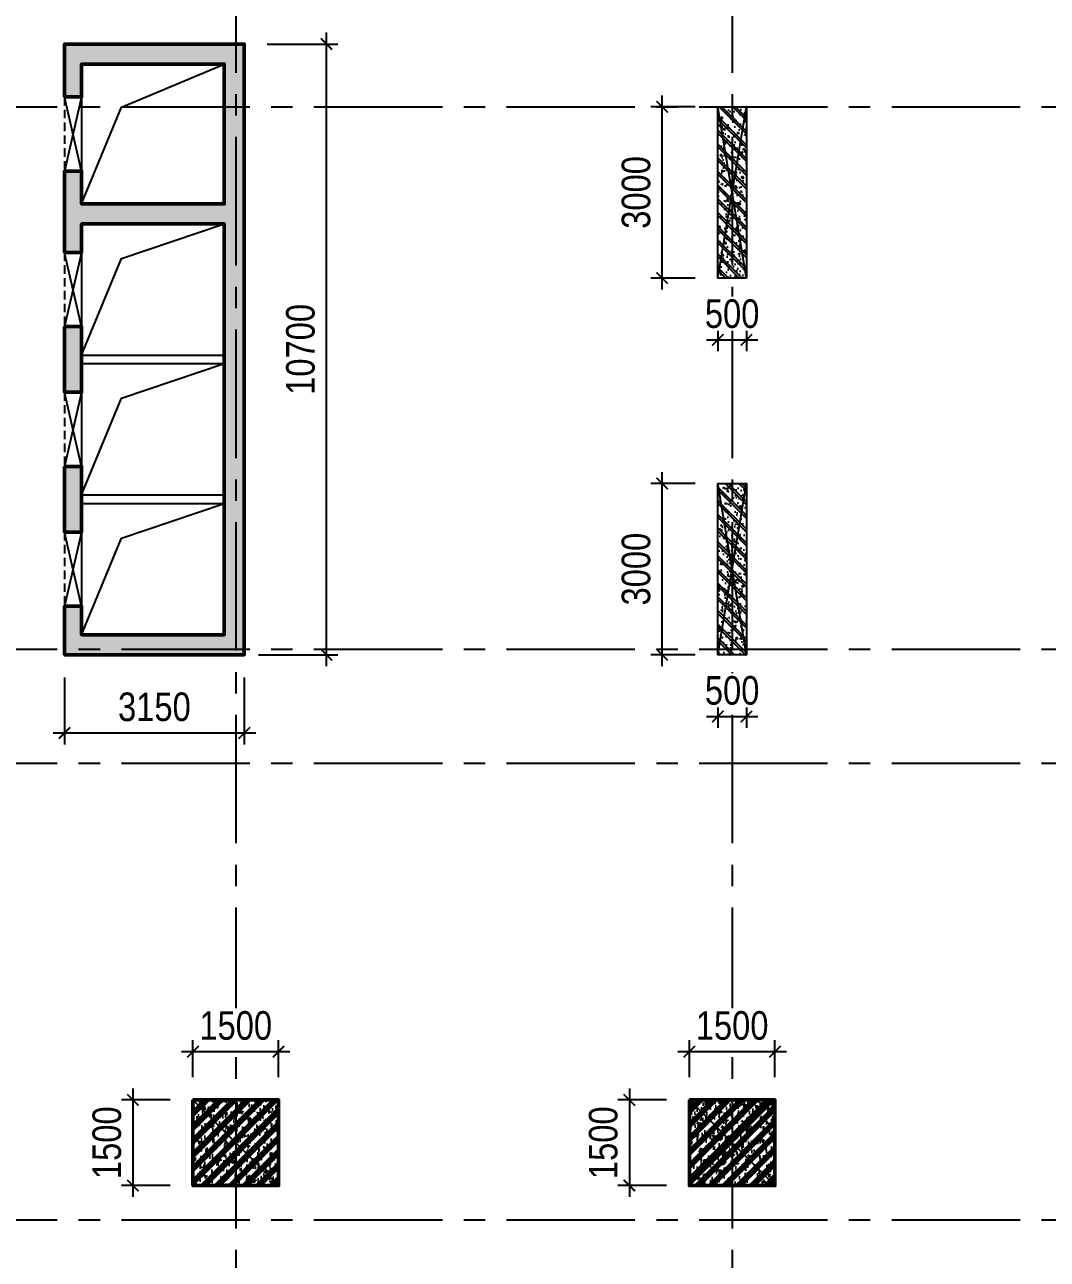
# Model space of a CAD drawing. Header units: millimetres. Extents: x -340714 to 2967022, y -655653 to 62.
# Drawn here: x 1137020 to 1154942, y -158537 to -136905 of the extents above; entities that cross this region are included whole.
import ezdxf

# ---------------------------------------------------------------- set-up
doc = ezdxf.new("R2010")
doc.units = ezdxf.units.MM
doc.header["$LTSCALE"] = 100
doc.header["$PDMODE"] = 32
doc.header["$PDSIZE"] = 2.5
doc.linetypes.add('CENTER2', pattern=[1.125, 0.75, -0.125, 0.125, -0.125])
doc.linetypes.add('DASHED', pattern=[4.5, 3, -1.5])
for name, color, linetype in [('ccu11-Khuat', 9, 'DASHED'), ('ccu11-Thay', 7, 'Continuous'), ('ccu12-Hatch', 250, 'Continuous'), ('ccu12-Manh', 8, 'Continuous'), ('ccu12-Truc', 13, 'CENTER2'), ('KC2-DIM', 251, 'Continuous'), ('KT-Hatch', 251, 'Continuous'), ('Xref_ST_MBDV Cot vach 30.7.2022|Xref_ST_MBDV Cot vach 30.7.2022|Xref_ST_MBDV Cot vach 30.7.2022|Xref_ST_MBDV Cot vach 30.7.2022|KC-Betong', 6, 'Continuous')]:
    doc.layers.add(name, color=color, linetype=linetype)
doc.layers.add('KT-Net cot vach', color=6, linetype='Continuous', lineweight=50)
doc.layers.add('ST_MBDV Cot vach 220805$0$Xref_ST_MBDV Cot vach 30.7.2022$0$KT-Net cot vach', color=6, linetype='Continuous', lineweight=50)
doc.styles.add('Arial Narrow', font='ARIALN.TTF')
doc.dimstyles.new('ccu12-200', dxfattribs={"dimscale": 200, "dimtxt": 2.5, "dimasz": 1, "dimexe": 1, "dimexo": 2, "dimgap": 1, "dimtad": 1, "dimdec": 0, "dimrnd": 5, "dimdsep": 46, "dimtxsty": 'Arial Narrow', "dimblk": 'ARCHTICK', "dimcen": -1, "dimdle": 1, "dimclrd": 256, "dimclre": 256, "dimclrt": 3, "dimadec": 0, "dimazin": 2, "dimtfac": 0.1, "dimtdec": 0, "dimtmove": 0, "dimatfit": 1, "dimldrblk": 'ARCHTICK', "dimfxl": 1, "dimtvp": 0.8333333333333334, "dimtolj": 1, "dimtzin": 12, "dimarcsym": 0})

# ---------------------------------------------------------------- blocks, each defined once
blk = doc.blocks.new('Grid-ST-flat-3')
at = {"layer": 'ccu12-Truc', "ltscale": 30}
for p, q in [((381599.3874795342, -66474.78057617624), (381599.3874795342, -104409.5824195731)), ((390299.3874795342, -66474.78057617624), (390299.3874795342, -104409.5824195731)), ((366096.2468389632, -72696.27186137123), (425824.0468604062, -72696.27186137007)), ((366096.2468389795, -82196.27186137065), (425824.0468603974, -82196.27186136972)), ((366096.2468389806, -84196.27186137141), (425824.046860399, -84196.27186136867)), ((366096.246838973, -92196.27186136931), (425824.0468604039, -92196.27186137077))]:
    blk.add_line(p, q, dxfattribs=at)
blk = doc.blocks.new('LOI-B2-T1-PN')
at = {"layer": 'KT-Hatch'}
h = blk.add_hatch(dxfattribs=at)
h.set_pattern_fill('BTCT', color=256, scale=30)
h.set_pattern_definition([(49.99999999999999, (106559.8543703832, -42147.03074568097), (215.178054780226, -18.82564049477853), [22.5, -247.5]), (355, (106559.8543703832, -42147.03074568097), (-41.6254000839, 225.6576401100035), [18, -198]), (100.4514, (106577.7858743832, -42148.59954768099), (173.5528145142065, 206.8318626182861), [19.122057, -210.3426336]), (46.18420000000001, (106559.8543703832, -42087.03074568097), (320.1723145876933, -49.65570429870542), [33.75, -371.25]), (96.6356, (106586.5353938831, -42091.16873778094), (280.398811664611, 292.2353612701325), [28.6830864, -315.5139]), (351.1842, (106559.8543703832, -42087.03074568097), (280.3985835400882, 292.2355802775974), [27, -297]), (21, (106589.8543703832, -42102.03074568097), (179.0721156355385, -120.7856671996016), [22.5, -247.5]), (326.0000000000001, (106589.8543703832, -42102.03074568097), (72.99459957647451, 217.5450135140559), [18, -198]), (71.4514, (106604.7770402833, -42112.09622748097), (252.066788574447, 96.75914901298572), [19.122057, -210.3426336]), (37.50000000000001, (106559.8543703832, -42147.03074568097), (3.647956595187201, 99.86815614939344), [0, -195.6, 0, -201, 0, -198.75]), (7.499999999999999, (106559.8543703832, -42147.03074568097), (78.92086123264458, 118.3235135647081), [0, -114.6, 0, -191.1, 0, -75.75]), (327.5, (106492.9543703833, -42147.03074568097), (160.1467308517227, -6.766461520313927), [0, -75, 0, -234, 0, -310.5]), (317.5, (106462.9543703833, -42147.03074568097), (174.9558508027159, 30.03149469969532), [0, -97.5, 0, -155.4, 0, -220.5]), (45, (106559.8543703832, -42147.03074568097), (-79.5495128834866, 79.5495128834866), []), (45, (106612.8873788832, -42147.03074568097), (-79.5495128834866, 79.5495128834866), [])])
h.paths.add_polyline_path([(69636.80449040618, -22526.61616688792), (69936.80449040665, -22526.61616688792), (69936.80449040665, -21376.61616688804), (69636.80449040618, -21376.61616688804)], flags=17)
h.paths.add_polyline_path([(69936.80449040572, -18926.61616688804), (69636.80449040525, -18926.61616688804), (69636.80449040525, -20076.61616688792), (69936.80449040572, -20076.61616688792)], flags=17)
h.paths.add_polyline_path([(69636.80449040479, -17626.6161668881), (69936.80449040479, -17626.61616688792), (69936.80449040479, -17126.61616688786), (72436.80449040851, -17126.61616688699), (72436.80449041084, -24326.61616688705), (69936.80449040711, -24326.61616688786), (69936.80449040711, -23826.61616688798), (69636.80449040711, -23826.61616688804), (69636.80449040758, -24676.61616688804), (72786.8044904113, -24676.61616688699), (72786.80449040758, -13976.61616688693), (69636.80449040385, -13976.61616688804), (69636.80449040385, -14901.61616688716), (69936.80449040385, -14901.61616688705), (69936.80449040385, -14326.6161668881), (72436.80449040758, -14326.61616688705), (72436.80449040851, -16776.61616688705), (69936.80449040479, -16776.61616688792), (69936.80449040432, -16201.61616688705), (69636.80449040385, -16201.61616688722)])
h.paths.add_polyline_path([(66336.80449040711, -24326.6161668892), (63836.80449040711, -24326.61616689002), (63836.80449040479, -17126.61616689002), (66336.80449040479, -17126.6161668892), (66336.80449040479, -17626.6161668881), (66636.80449040479, -17626.61616688798), (66636.80449040479, -16776.61616688909), (63486.80449040479, -16776.61616689019), (63486.80449040711, -24676.61616689013), (66636.80449040758, -24676.61616688909), (66636.80449040711, -23826.61616688792), (66336.80449040711, -23826.61616688804)])
h.paths.add_polyline_path([(66336.80449040618, -22526.61616688786), (66636.80449040665, -22526.61616688786), (66636.80449040665, -21376.61616688798), (66336.80449040618, -21376.61616688798)], flags=17)
h.paths.add_polyline_path([(66336.80449040479, -20076.61616688792), (66636.80449040572, -20076.61616688792), (66636.80449040572, -18926.61616688792), (66336.80449040479, -18926.61616688792)], flags=17)
at = {"ltscale": 0.5}
for points in [[(69936.80449040991, -19426.61616688786), (72436.80449040921, -19426.61616688705)], [(69936.80449040933, -19576.61616688786), (72436.80449040863, -19576.61616688699)], [(69936.80449041072, -21876.61616688786), (72436.80449041002, -21876.61616688705)], [(69936.80449041014, -22026.61616688786), (72436.80449040944, -22026.61616688699)]]:
    blk.add_lwpolyline(points, dxfattribs=at)
at = {"layer": 'ccu11-Khuat', "color": 6, "ltscale": 0.5}
for points in [[(69636.80449040432, -14901.61616688524), (69636.80449040432, -16201.61616688519)], [(69636.80449040758, -17626.61616688606), (69636.80449040758, -18926.616166886)], [(69636.80449040758, -20076.61616688606), (69636.80449040758, -21376.616166886)], [(69636.80449040758, -22526.6161668878), (69636.80449040758, -23826.61616688775)]]:
    blk.add_lwpolyline(points, dxfattribs=at)
at = {"layer": 'ccu11-Thay', "color": 6, "ltscale": 0.5}
for points in [[(69936.80449040432, -14901.61616688536), (69936.80449040432, -16201.61616688519)], [(69936.80449040758, -17626.61616688618), (69936.80449040758, -18926.616166886)], [(69936.80449040758, -20076.61616688618), (69936.80449040758, -21376.616166886)], [(69936.80449040758, -22526.61616688792), (69936.80449040758, -23826.61616688775)]]:
    blk.add_lwpolyline(points, dxfattribs=at)
at = {"layer": 'ccu12-Manh', "ltscale": 0.5}
for points in [[(69936.80449040863, -16776.61616688786), (70636.81057115132, -15082.74262229999), (72436.80449040781, -14326.61616688699)], [(69936.80449040991, -19426.61616688786), (70636.8105711526, -17732.74262229999), (72436.8044904091, -17126.61616688705)], [(69936.80449041072, -21876.61616688786), (70636.81057115342, -20182.74262229999), (72436.80449040991, -19576.61616688705)], [(69936.80449041154, -24326.61616688786), (70636.81057115423, -22632.74262229999), (72436.80449041072, -22026.61616688705)]]:
    blk.add_lwpolyline(points, dxfattribs=at)
at = {"layer": 'KC2-DIM', "ltscale": 0.5}
for points in [[(69936.80449040432, -14901.61616688536), (69636.80449040432, -16201.61616688519)], [(69936.80449040432, -16201.61616688519), (69636.80449040432, -14901.61616688524)], [(69936.80449040758, -17626.61616688618), (69636.80449040758, -18926.616166886)], [(69936.80449040758, -18926.616166886), (69636.80449040758, -17626.61616688606)], [(69936.80449040758, -20076.61616688618), (69636.80449040758, -21376.616166886)], [(69936.80449040758, -21376.616166886), (69636.80449040758, -20076.61616688606)], [(69936.80449040758, -22526.61616688792), (69636.80449040758, -23826.61616688775)], [(69936.80449040758, -23826.61616688775), (69636.80449040758, -22526.6161668878)]]:
    blk.add_lwpolyline(points, dxfattribs=at)
at = {"layer": 'ST_MBDV Cot vach 220805$0$Xref_ST_MBDV Cot vach 30.7.2022$0$KT-Net cot vach'}
for points in [[(69636.80449040385, -14901.61616688716), (69636.80449040385, -13976.61616688804), (72786.80449040758, -13976.61616688693), (72786.8044904113, -24676.61616688699), (69636.80449040758, -24676.61616688804), (69636.80449040711, -23826.61616688804), (69936.80449040711, -23826.61616688798), (69936.80449040711, -24326.61616688786), (72436.80449041084, -24326.61616688705), (72436.80449040851, -17126.61616688699), (69936.80449040479, -17126.61616688786), (69936.80449040479, -17626.61616688792), (69636.80449040479, -17626.6161668881), (69636.80449040385, -16201.61616688722), (69936.80449040432, -16201.61616688705), (69936.80449040479, -16776.61616688792), (72436.80449040851, -16776.61616688705), (72436.80449040758, -14326.61616688705), (69936.80449040385, -14326.6161668881), (69936.80449040385, -14901.61616688705)], [(69636.80449040525, -18926.61616688804), (69936.80449040572, -18926.61616688804), (69936.80449040572, -20076.61616688792), (69636.80449040525, -20076.61616688792)], [(69636.80449040618, -21376.61616688804), (69936.80449040665, -21376.61616688804), (69936.80449040665, -22526.61616688792), (69636.80449040618, -22526.61616688792)]]:
    blk.add_lwpolyline(points, close=True, dxfattribs=at)
blk = doc.blocks.new('*U340')
h = blk.add_hatch()
h.set_pattern_fill('VATLIEU04', color=250, scale=40, style=0, pattern_type=2)
h.set_pattern_definition([(49.99999999999999, (-449.9999999999709, 3049.999999999995), (286.9040730403014, -25.10085399303804), [30, -330]), (355, (-449.9999999999709, 3049.999999999995), (-55.50053344520001, 300.8768534800047), [24, -264]), (100.4514, (-426.0913279999709, 3047.908263999995), (231.4037526856086, 275.7758168243814), [25.496076, -280.4568448]), (46.18420000000001, (-449.9999999999709, 3129.999999999995), (426.8964194502578, -66.20760573160723), [45, -495]), (96.6356, (-414.4253019999708, 3124.482677199995), (373.8650822194813, 389.6471483601767), [38.2441152, -420.6852]), (351.1842, (-449.9999999999709, 3129.999999999995), (373.8647780534509, 389.6474403701299), [36, -396]), (21, (-409.9999999999709, 3109.999999999995), (238.7628208473847, -161.0475562661355), [30, -330]), (326.0000000000001, (-409.9999999999709, 3109.999999999995), (97.32613276863269, 290.0600180187412), [24, -264]), (71.4514, (-390.1031067999709, 3096.579357599995), (336.089051432596, 129.012198683981), [25.496076, -280.4568448]), (37.50000000000001, (-449.9999999999709, 3049.999999999995), (4.863942126916267, 133.1575415325246), [0, -260.8, 0, -268, 0, -265]), (7.499999999999999, (-449.9999999999709, 3049.999999999995), (105.2278149768594, 157.7646847529441), [0, -152.8, 0, -254.8, 0, -101]), (327.5, (-539.1999999999709, 3049.999999999995), (213.5289744689636, -9.021948693751902), [0, -100, 0, -312, 0, -414]), (317.5, (-579.1999999999709, 3049.999999999995), (233.2744677369545, 40.04199293292709), [0, -130, 0, -207.2, 0, -294]), (45, (-449.9999999999709, 3049.999999999995), (-120.2081528017131, 120.2081528017131), []), (45, (-449.9999999999709, 3098.999999999995), (-120.2081528017131, 120.2081528017131), [])])
h.paths.add_polyline_path([(-475, -474.9999999999998), (25, -475.0000000000047), (25.0000000000291, 2524.999999999995), (-474.9999999999709, 2525)])
at = {"color": 6, "ltscale": 0.25}
blk.add_lwpolyline([(-475, -474.9999999999998), (25, -475.0000000000047), (25.0000000000291, 2524.999999999995), (-474.9999999999709, 2525)], close=True, dxfattribs=at)
at = {"layer": 'Defpoints', "linetype": 'ByBlock', "ltscale": 30}
for p, q in [((25, -475.0000000000047), (-474.9999999999709, 2525)), ((-475, -474.9999999999998), (25.0000000000291, 2524.999999999995))]:
    blk.add_line(p, q, dxfattribs=at)
blk = doc.blocks.new('*U151')
h = blk.add_hatch()
h.set_pattern_fill('VATLIEU04', color=250, scale=40, style=0, pattern_type=2)
h.set_pattern_definition([(49.99999999999999, (550, -550), (286.9040730403014, -25.10085399303804), [30, -330]), (355, (550, -550), (-55.50053344520001, 300.8768534800047), [24, -264]), (100.4514, (573.908672, -552.091736), (231.4037526856086, 275.7758168243814), [25.496076, -280.4568448]), (46.18420000000001, (550, -470), (426.8964194502578, -66.20760573160723), [45, -495]), (96.6356, (585.574698, -475.5173228), (373.8650822194813, 389.6471483601767), [38.2441152, -420.6852]), (351.1842, (550, -470), (373.8647780534509, 389.6474403701299), [36, -396]), (21, (590, -490), (238.7628208473847, -161.0475562661355), [30, -330]), (326.0000000000001, (590, -490), (97.32613276863269, 290.0600180187412), [24, -264]), (71.4514, (609.8968932, -503.4206424), (336.089051432596, 129.012198683981), [25.496076, -280.4568448]), (37.50000000000001, (550, -550), (4.863942126916267, 133.1575415325246), [0, -260.8, 0, -268, 0, -265]), (7.499999999999999, (550, -550), (105.2278149768594, 157.7646847529441), [0, -152.8, 0, -254.8, 0, -101]), (327.5, (460.8, -550), (213.5289744689636, -9.021948693751902), [0, -100, 0, -312, 0, -414]), (317.5, (420.8, -550), (233.2744677369545, 40.04199293292709), [0, -130, 0, -207.2, 0, -294]), (45, (550, -550), (-120.2081528017131, 120.2081528017131), []), (45, (550, -501), (-120.2081528017131, 120.2081528017131), [])])
h.paths.add_polyline_path([(-475, 475), (1025, 475), (1025, -1025), (-475, -1025)])
at = {"color": 6, "ltscale": 0.25}
blk.add_lwpolyline([(-475, 475), (1025, 475), (1025, -1025), (-475, -1025)], close=True, dxfattribs=at)
at = {"layer": 'Defpoints', "linetype": 'ByBlock', "ltscale": 30}
for p, q in [((1025, 475), (-475, -1025)), ((-475, 475), (1025, -1025))]:
    blk.add_line(p, q, dxfattribs=at)
blk = doc.blocks.new('MBDVCOTVACH-T2-T6-PN')
at = {"layer": 'ccu12-Hatch', "ltscale": 0.5}
h = blk.add_hatch(dxfattribs=at)
h.set_pattern_fill('BETONG', color=256, scale=50, pattern_type=2)
h.set_pattern_definition([(0, (-1923553.406636358, 300749.4537652719), (0, 259.8076212), [6.25, -143.75]), (0, (-1923553.406636358, 300760.2790828219), (0, 259.8076212), [6.25, -143.75]), (120, (-1923553.406636358, 300749.4537652719), (-225.0000000560045, -129.9038105999999), [6.249999999999998, -143.7499999999999]), (120, (-1923544.031636358, 300754.866424072), (-225.0000000560045, -129.9038105999999), [6.249999999999998, -143.7499999999999]), (0, (-1923478.406636358, 300879.3575758719), (0, 259.8076212), [6.25, -143.75]), (0, (-1923478.406636358, 300890.1828934219), (0, 259.8076212), [6.25, -143.75]), (120, (-1923478.406636358, 300879.3575758719), (-225.0000000560045, -129.9038105999999), [6.249999999999998, -143.7499999999999]), (120, (-1923469.031636358, 300884.7702346719), (-225.0000000560045, -129.9038105999999), [6.249999999999998, -143.7499999999999]), (59.99999999999999, (-1923547.156636358, 300749.4537652719), (-225.0000000560045, 129.9038106), [6.25, -143.75]), (59.99999999999999, (-1923556.531636358, 300754.866424072), (-225.0000000560045, 129.9038106), [6.25, -143.75]), (59.99999999999999, (-1923472.156636358, 300619.5499546719), (-225.0000000560045, 129.9038106), [6.25, -143.75]), (59.99999999999999, (-1923481.531636358, 300624.962613472), (-225.0000000560045, 129.9038106), [6.25, -143.75]), (45, (-1923553.406636358, 300749.4537652719), (-53.03300858899107, 53.03300858899107), []), (49.99999999999999, (-1923553.406636358, 300749.4537652719), (358.6300913003767, -31.37606749129755), [37.5, -412.5]), (355, (-1923553.406636358, 300749.4537652719), (-69.3756668065, 376.0960668500059), [30, -330]), (100.4514, (-1923523.520796358, 300746.8390952719), (289.2546908570108, 344.7197710304768), [31.870095, -350.571056]), (46.18420000000001, (-1923553.406636358, 300849.4537652719), (533.6205243128222, -82.75950716450905), [56.25, -618.75]), (96.6356, (-1923508.938263858, 300842.557111772), (467.3313527743517, 487.0589354502209), [47.805144, -525.8565]), (351.1842, (-1923553.406636358, 300849.4537652719), (467.3309725668136, 487.0593004626623), [45, -495]), (21, (-1923503.406636358, 300824.4537652719), (298.4535260592309, -201.3094453326694), [37.5, -412.5]), (326.0000000000001, (-1923503.406636358, 300824.4537652719), (121.6576659607909, 362.5750225234265), [30, -330]), (71.4514, (-1923478.535519858, 300807.6779622719), (420.111314290745, 161.2652483549762), [31.870095, -350.571056]), (37.50000000000001, (-1923553.406636358, 300749.4537652719), (6.079927658645334, 166.4469269156558), [0, -326, 0, -335, 0, -331.25]), (7.499999999999999, (-1923553.406636358, 300749.4537652719), (131.5347687210743, 197.2058559411801), [0, -191, 0, -318.5, 0, -126.25]), (327.5, (-1923664.906636358, 300749.4537652719), (266.9112180862045, -11.27743586718988), [0, -125, 0, -390, 0, -517.5]), (317.5, (-1923714.906636358, 300749.4537652719), (291.5930846711931, 50.05249116615887), [0, -162.5, 0, -259, 0, -367.5])])
edge = h.paths.add_edge_path()
edge.add_arc((4097.65261828457, -8624.055242631817), 750, 0, 360)
edge = h.paths.add_edge_path()
edge.add_arc((1410.005177336978, -253.7429474530509), 750, 0, 360)
edge = h.paths.add_edge_path()
edge.add_arc((101636.8044801299, -32126.61616641039), 750, 0, 360)
edge = h.paths.add_edge_path()
edge.add_arc((54389.03565472178, -32051.75711834745), 750, 0, 360)
at = {"layer": 'KT-Net cot vach'}
for p in [(72361.80449052667, -32951.61703728221, 7.594816086537956e-05), (81061.80449052667, -32951.61702790961, 7.59481297612464e-05)]:
    blk.add_blockref('*U151', p, dxfattribs=at)
at = {"layer": 'Xref_ST_MBDV Cot vach 30.7.2022|Xref_ST_MBDV Cot vach 30.7.2022|Xref_ST_MBDV Cot vach 30.7.2022|Xref_ST_MBDV Cot vach 30.7.2022|KC-Betong', "linetype": 'ByBlock', "xscale": -1, "rotation": 359.9999999999985}
for p in [(81111.80448012985, -17601.61616640817, -7.594824095558117e-05), (81111.80448012985, -24201.61616640817, -7.594824095558117e-05)]:
    blk.add_blockref('*U340', p, dxfattribs=at)
blk = doc.blocks.new('_ARCHTICK')
at = {"color": 0, "linetype": 'ByBlock', "const_width": 0.15}
blk.add_lwpolyline([(-0.5, -0.5), (0.5, 0.5)], dxfattribs=at)
blk = doc.blocks.new('*D843')
at = {"layer": 'Defpoints', "color": 0, "ltscale": 0.5, "transparency": 16777216}
for p in [(1139968.093243407, -155744.4165070158), (1138916.823258432, -157244.4165070158), (1139968.093243407, -157244.4165070158)]:
    blk.add_point(p, dxfattribs=at)
at = {"layer": 'KC2-DIM', "lineweight": -2, "ltscale": 0.5, "transparency": 16777216}
for p, q in [((1139568.093243407, -155744.4165070158), (1138716.823258432, -155744.4165070158)), ((1138916.823258432, -155544.4165070158), (1138916.823258432, -157444.4165070158)), ((1139568.093243407, -157244.4165070158), (1138716.823258432, -157244.4165070158))]:
    blk.add_line(p, q, dxfattribs=at)
at = {"layer": 'KC2-DIM', "lineweight": -2, "ltscale": 0.5, "transparency": 16777216, "xscale": 200, "yscale": 200, "zscale": 200}
for p, rotation in [((1138916.823258432, -155744.4165070158), 90), ((1138916.823258432, -157244.4165070158), 270)]:
    blk.add_blockref('_ARCHTICK', p, dxfattribs=dict(at, rotation=rotation))
at = {"layer": 'KC2-DIM', "color": 3, "ltscale": 0.5, "transparency": 16777216, "insert": (1138461.536764571, -156494.4165070161), "char_height": 500, "attachment_point": 5, "rotation": 90, "style": 'Arial Narrow', "bg_fill": 3, "box_fill_scale": 1.1, "bg_fill_color": 256, "bg_fill_true_color": 13158600, "bg_fill_transparency": 0}
blk.add_mtext('\\A1;1500', dxfattribs=at)
blk = doc.blocks.new('*D844')
at = {"layer": 'Defpoints', "color": 0, "ltscale": 0.5, "transparency": 16777216}
for p in [(1141468.093243406, -154898.3021759547), (1139968.093243406, -155744.4165070157), (1141468.093243406, -155744.4165070157)]:
    blk.add_point(p, dxfattribs=at)
at = {"layer": 'KC2-DIM', "lineweight": -2, "ltscale": 0.5, "transparency": 16777216}
for p, q in [((1139968.093243406, -155344.4165070157), (1139968.093243406, -154698.3021759547)), ((1141468.093243406, -155344.4165070157), (1141468.093243406, -154698.3021759547)), ((1139768.093243406, -154898.3021759547), (1141668.093243406, -154898.3021759547))]:
    blk.add_line(p, q, dxfattribs=at)
at = {"layer": 'KC2-DIM', "lineweight": -2, "ltscale": 0.5, "transparency": 16777216, "xscale": 200, "yscale": 200, "zscale": 200, "rotation": 180}
blk.add_blockref('_ARCHTICK', (1139968.093243406, -154898.3021759547), dxfattribs=at)
at = {"layer": 'KC2-DIM', "lineweight": -2, "ltscale": 0.5, "transparency": 16777216, "xscale": 200, "yscale": 200, "zscale": 200}
blk.add_blockref('_ARCHTICK', (1141468.093243406, -154898.3021759547), dxfattribs=at)
at = {"layer": 'KC2-DIM', "color": 3, "ltscale": 0.5, "transparency": 16777216, "insert": (1140718.093243406, -154443.0156820938), "char_height": 500, "attachment_point": 5, "style": 'Arial Narrow', "bg_fill": 3, "box_fill_scale": 1.1, "bg_fill_color": 256, "bg_fill_true_color": 13158600, "bg_fill_transparency": 0}
blk.add_mtext('\\A1;1500', dxfattribs=at)
blk = doc.blocks.new('*D831')
at = {"layer": 'Defpoints', "color": 0, "ltscale": 0.5, "transparency": 16777216}
for p in [(1148668.093243407, -155744.4164976432), (1147616.823258432, -157244.4164976432), (1148668.093243407, -157244.4164976432)]:
    blk.add_point(p, dxfattribs=at)
at = {"layer": 'KC2-DIM', "lineweight": -2, "ltscale": 0.5, "transparency": 16777216}
for p, q in [((1148268.093243407, -155744.4164976432), (1147416.823258432, -155744.4164976432)), ((1147616.823258432, -155544.4164976432), (1147616.823258432, -157444.4164976432)), ((1148268.093243407, -157244.4164976432), (1147416.823258432, -157244.4164976432))]:
    blk.add_line(p, q, dxfattribs=at)
at = {"layer": 'KC2-DIM', "lineweight": -2, "ltscale": 0.5, "transparency": 16777216, "xscale": 200, "yscale": 200, "zscale": 200}
for p, rotation in [((1147616.823258432, -155744.4164976432), 90), ((1147616.823258432, -157244.4164976432), 270)]:
    blk.add_blockref('_ARCHTICK', p, dxfattribs=dict(at, rotation=rotation))
at = {"layer": 'KC2-DIM', "color": 3, "ltscale": 0.5, "transparency": 16777216, "insert": (1147161.536764571, -156494.4164976435), "char_height": 500, "attachment_point": 5, "rotation": 90, "style": 'Arial Narrow', "bg_fill": 3, "box_fill_scale": 1.1, "bg_fill_color": 256, "bg_fill_true_color": 13158600, "bg_fill_transparency": 0}
blk.add_mtext('\\A1;1500', dxfattribs=at)
blk = doc.blocks.new('*D832')
at = {"layer": 'Defpoints', "color": 0, "ltscale": 0.5, "transparency": 16777216}
for p in [(1150168.093243406, -154898.3021665821), (1148668.093243406, -155744.4164976431), (1150168.093243406, -155744.4164976431)]:
    blk.add_point(p, dxfattribs=at)
at = {"layer": 'KC2-DIM', "lineweight": -2, "ltscale": 0.5, "transparency": 16777216}
for p, q in [((1148668.093243406, -155344.4164976431), (1148668.093243406, -154698.3021665821)), ((1150168.093243406, -155344.4164976431), (1150168.093243406, -154698.3021665821)), ((1148468.093243406, -154898.3021665821), (1150368.093243406, -154898.3021665821))]:
    blk.add_line(p, q, dxfattribs=at)
at = {"layer": 'KC2-DIM', "lineweight": -2, "ltscale": 0.5, "transparency": 16777216, "xscale": 200, "yscale": 200, "zscale": 200, "rotation": 180}
blk.add_blockref('_ARCHTICK', (1148668.093243406, -154898.3021665821), dxfattribs=at)
at = {"layer": 'KC2-DIM', "lineweight": -2, "ltscale": 0.5, "transparency": 16777216, "xscale": 200, "yscale": 200, "zscale": 200}
blk.add_blockref('_ARCHTICK', (1150168.093243406, -154898.3021665821), dxfattribs=at)
at = {"layer": 'KC2-DIM', "color": 3, "ltscale": 0.5, "transparency": 16777216, "insert": (1149418.093243406, -154443.0156727212), "char_height": 500, "attachment_point": 5, "style": 'Arial Narrow', "bg_fill": 3, "box_fill_scale": 1.1, "bg_fill_color": 256, "bg_fill_true_color": 13158600, "bg_fill_transparency": 0}
blk.add_mtext('\\A1;1500', dxfattribs=at)
blk = doc.blocks.new('*D895')
at = {"layer": 'Defpoints', "color": 0, "ltscale": 0.5, "transparency": 16777216}
for p in [(1149168.09323301, -147944.4156361416, -7.594824095558117e-05), (1149668.09323301, -147944.4156361416, -7.594824095558117e-05), (1149668.09323301, -149027.1244647626)]:
    blk.add_point(p, dxfattribs=at)
at = {"layer": 'KC2-DIM', "lineweight": -2, "ltscale": 0.5, "transparency": 16777216}
for p, q in [((1149168.09323301, -148344.4156361416), (1149168.09323301, -149227.1244647626)), ((1149668.09323301, -148344.4156361416), (1149668.09323301, -149227.1244647626)), ((1148968.09323301, -149027.1244647626), (1149868.09323301, -149027.1244647626))]:
    blk.add_line(p, q, dxfattribs=at)
at = {"layer": 'KC2-DIM', "lineweight": -2, "ltscale": 0.5, "transparency": 16777216, "xscale": 200, "yscale": 200, "zscale": 200, "rotation": 180}
blk.add_blockref('_ARCHTICK', (1149168.09323301, -149027.1244647626), dxfattribs=at)
at = {"layer": 'KC2-DIM', "lineweight": -2, "ltscale": 0.5, "transparency": 16777216, "xscale": 200, "yscale": 200, "zscale": 200}
blk.add_blockref('_ARCHTICK', (1149668.09323301, -149027.1244647626), dxfattribs=at)
at = {"layer": 'KC2-DIM', "color": 3, "ltscale": 0.5, "transparency": 16777216, "insert": (1149418.09323301, -148571.8379709018), "char_height": 500, "attachment_point": 5, "style": 'Arial Narrow', "bg_fill": 3, "box_fill_scale": 1.1, "bg_fill_color": 256, "bg_fill_true_color": 13158600, "bg_fill_transparency": 0}
blk.add_mtext('\\A1;500', dxfattribs=at)
blk = doc.blocks.new('*D896')
at = {"layer": 'Defpoints', "color": 0, "ltscale": 0.5, "transparency": 16777216}
for p in [(1148191.313738385, -144944.4156361417), (1149168.09323301, -144944.4156361417, -7.594824095558117e-05), (1149168.09323301, -147944.4156361417, -7.594824095558117e-05)]:
    blk.add_point(p, dxfattribs=at)
at = {"layer": 'KC2-DIM', "lineweight": -2, "ltscale": 0.5, "transparency": 16777216}
for p, q in [((1148191.313738385, -148144.4156361417), (1148191.313738385, -144744.4156361417)), ((1148768.09323301, -144944.4156361417), (1147991.313738385, -144944.4156361417)), ((1148768.09323301, -147944.4156361417), (1147991.313738385, -147944.4156361417))]:
    blk.add_line(p, q, dxfattribs=at)
at = {"layer": 'KC2-DIM', "lineweight": -2, "ltscale": 0.5, "transparency": 16777216, "xscale": 200, "yscale": 200, "zscale": 200}
for p, rotation in [((1148191.313738385, -144944.4156361417), 90), ((1148191.313738385, -147944.4156361417), 270)]:
    blk.add_blockref('_ARCHTICK', p, dxfattribs=dict(at, rotation=rotation))
at = {"layer": 'KC2-DIM', "color": 3, "ltscale": 0.5, "transparency": 16777216, "insert": (1147736.027244524, -146444.415636142), "char_height": 500, "attachment_point": 5, "rotation": 90, "style": 'Arial Narrow', "bg_fill": 3, "box_fill_scale": 1.1, "bg_fill_color": 256, "bg_fill_true_color": 13158600, "bg_fill_transparency": 0}
blk.add_mtext('\\A1;3000', dxfattribs=at)
blk = doc.blocks.new('*D823')
at = {"layer": 'Defpoints', "color": 0, "ltscale": 0.5, "transparency": 16777216}
for p in [(1149168.09323301, -141344.4156361416, -7.594824095558117e-05), (1149668.09323301, -141344.4156361416, -7.594824095558117e-05), (1149668.09323301, -142427.1244647626)]:
    blk.add_point(p, dxfattribs=at)
at = {"layer": 'KC2-DIM', "lineweight": -2, "ltscale": 0.5, "transparency": 16777216}
for p, q in [((1149168.09323301, -141744.4156361416), (1149168.09323301, -142627.1244647626)), ((1149668.09323301, -141744.4156361416), (1149668.09323301, -142627.1244647626)), ((1148968.09323301, -142427.1244647626), (1149868.09323301, -142427.1244647626))]:
    blk.add_line(p, q, dxfattribs=at)
at = {"layer": 'KC2-DIM', "lineweight": -2, "ltscale": 0.5, "transparency": 16777216, "xscale": 200, "yscale": 200, "zscale": 200, "rotation": 180}
blk.add_blockref('_ARCHTICK', (1149168.09323301, -142427.1244647626), dxfattribs=at)
at = {"layer": 'KC2-DIM', "lineweight": -2, "ltscale": 0.5, "transparency": 16777216, "xscale": 200, "yscale": 200, "zscale": 200}
blk.add_blockref('_ARCHTICK', (1149668.09323301, -142427.1244647626), dxfattribs=at)
at = {"layer": 'KC2-DIM', "color": 3, "ltscale": 0.5, "transparency": 16777216, "insert": (1149418.09323301, -141971.8379709018), "char_height": 500, "attachment_point": 5, "style": 'Arial Narrow', "bg_fill": 3, "box_fill_scale": 1.1, "bg_fill_color": 256, "bg_fill_true_color": 13158600, "bg_fill_transparency": 0}
blk.add_mtext('\\A1;500', dxfattribs=at)
blk = doc.blocks.new('*D824')
at = {"layer": 'Defpoints', "color": 0, "ltscale": 0.5, "transparency": 16777216}
for p in [(1148191.313738385, -138344.4156361417), (1149168.09323301, -138344.4156361417, -7.594824095558117e-05), (1149168.09323301, -141344.4156361417, -7.594824095558117e-05)]:
    blk.add_point(p, dxfattribs=at)
at = {"layer": 'KC2-DIM', "lineweight": -2, "ltscale": 0.5, "transparency": 16777216}
for p, q in [((1148191.313738385, -141544.4156361417), (1148191.313738385, -138144.4156361417)), ((1148768.09323301, -138344.4156361417), (1147991.313738385, -138344.4156361417)), ((1148768.09323301, -141344.4156361417), (1147991.313738385, -141344.4156361417))]:
    blk.add_line(p, q, dxfattribs=at)
at = {"layer": 'KC2-DIM', "lineweight": -2, "ltscale": 0.5, "transparency": 16777216, "xscale": 200, "yscale": 200, "zscale": 200}
for p, rotation in [((1148191.313738385, -138344.4156361417), 90), ((1148191.313738385, -141344.4156361417), 270)]:
    blk.add_blockref('_ARCHTICK', p, dxfattribs=dict(at, rotation=rotation))
at = {"layer": 'KC2-DIM', "color": 3, "ltscale": 0.5, "transparency": 16777216, "insert": (1147736.027244524, -139844.415636142), "char_height": 500, "attachment_point": 5, "rotation": 90, "style": 'Arial Narrow', "bg_fill": 3, "box_fill_scale": 1.1, "bg_fill_color": 256, "bg_fill_true_color": 13158600, "bg_fill_transparency": 0}
blk.add_mtext('\\A1;3000', dxfattribs=at)
blk = doc.blocks.new('*D886')
at = {"layer": 'Defpoints', "color": 0, "ltscale": 0.5, "transparency": 16777216}
for p in [(1137718.093243287, -147944.4156366215), (1140868.093243291, -147944.4156366204), (1140868.093243291, -149314.9023384799)]:
    blk.add_point(p, dxfattribs=at)
at = {"layer": 'KC2-DIM', "lineweight": -2, "ltscale": 0.5, "transparency": 16777216}
for p, q in [((1137718.093243287, -148344.4156366215), (1137718.093243287, -149514.9023384799)), ((1140868.093243291, -148344.4156366204), (1140868.093243291, -149514.9023384799)), ((1137518.093243287, -149314.9023384799), (1141068.093243291, -149314.9023384799))]:
    blk.add_line(p, q, dxfattribs=at)
at = {"layer": 'KC2-DIM', "lineweight": -2, "ltscale": 0.5, "transparency": 16777216, "xscale": 200, "yscale": 200, "zscale": 200, "rotation": 180}
blk.add_blockref('_ARCHTICK', (1137718.093243287, -149314.9023384799), dxfattribs=at)
at = {"layer": 'KC2-DIM', "lineweight": -2, "ltscale": 0.5, "transparency": 16777216, "xscale": 200, "yscale": 200, "zscale": 200}
blk.add_blockref('_ARCHTICK', (1140868.093243291, -149314.9023384799), dxfattribs=at)
at = {"layer": 'KC2-DIM', "color": 3, "ltscale": 0.5, "transparency": 16777216, "insert": (1139293.093243289, -148859.615844619), "char_height": 500, "attachment_point": 5, "style": 'Arial Narrow', "bg_fill": 3, "box_fill_scale": 1.1, "bg_fill_color": 256, "bg_fill_true_color": 13158600, "bg_fill_transparency": 0}
blk.add_mtext('\\A1;3150', dxfattribs=at)
blk = doc.blocks.new('*D888')
at = {"layer": 'Defpoints', "color": 0, "ltscale": 0.5, "transparency": 16777216}
for p in [(1140868.093243288, -137244.4156366204), (1142309.711839666, -137244.4156366204), (1140718.093397203, -147944.4156366205)]:
    blk.add_point(p, dxfattribs=at)
at = {"layer": 'KC2-DIM', "lineweight": -2, "ltscale": 0.5, "transparency": 16777216}
for p, q in [((1142309.711839666, -148144.4156366205), (1142309.711839666, -137044.4156366204)), ((1141268.093243288, -137244.4156366204), (1142509.711839666, -137244.4156366204)), ((1141118.093397203, -147944.4156366205), (1142509.711839666, -147944.4156366205))]:
    blk.add_line(p, q, dxfattribs=at)
at = {"layer": 'KC2-DIM', "lineweight": -2, "ltscale": 0.5, "transparency": 16777216, "xscale": 200, "yscale": 200, "zscale": 200}
for p, rotation in [((1142309.711839666, -137244.4156366204), 90), ((1142309.711839666, -147944.4156366205), 270)]:
    blk.add_blockref('_ARCHTICK', p, dxfattribs=dict(at, rotation=rotation))
at = {"layer": 'KC2-DIM', "color": 3, "ltscale": 0.5, "transparency": 16777216, "insert": (1141854.425345805, -142594.4156366208), "char_height": 500, "attachment_point": 5, "rotation": 90, "style": 'Arial Narrow', "bg_fill": 3, "box_fill_scale": 1.1, "bg_fill_color": 256, "bg_fill_true_color": 13158600, "bg_fill_transparency": 0}
blk.add_mtext('\\A1;10700', dxfattribs=at)

msp = doc.modelspace()

# ---------------------------------------------------------------- block references
for name, p in [('Grid-ST-flat-3', (759118.7059176685, -65648.14422032033)), ('LOI-B2-T1-PN', (1068081.28875288, -123267.7994697334)), ('LOI-B2-T1-PN', (1068081.28875288, -123267.7994697334))]:
    msp.add_blockref(name, p)
at = {"layer": 'KC2-DIM'}
msp.add_blockref('MBDVCOTVACH-T2-T6-PN', (1068081.28875288, -123267.7994697334), dxfattribs=at)

# ---------------------------------------------------------------- next in the draw order: dimensions: what is measured, and where the dimension line sits
at = {"layer": 'KC2-DIM', "ltscale": 0.5}
for base, p1, p2, picture, middle in [((1149668.09323301, -142427.1244647626), (1149168.09323301, -141344.4156361416, -7.594824095558117e-05), (1149668.09323301, -141344.4156361416, -7.594824095558117e-05), '*D823', (1149418.09323301, -142427.1244647626)), ((1149668.09323301, -149027.1244647626), (1149168.09323301, -147944.4156361416, -7.594824095558117e-05), (1149668.09323301, -147944.4156361416, -7.594824095558117e-05), '*D895', (1149418.09323301, -149027.1244647626))]:
    dim = msp.add_linear_dim(base=base, p1=p1, p2=p2, dimstyle='ccu12-200', override={"dimfxl": 150, "dimtfill": 1}, dxfattribs=at)
    dim.commit()
    dim.dimension.update_dxf_attribs({"geometry": picture, "text_midpoint": middle, "dimtype": 160})
dim = msp.add_linear_dim(base=(1140868.093243291, -149314.9023384799), p1=(1137718.093243287, -147944.4156366215), p2=(1140868.093243291, -147944.4156366204), dimstyle='ccu12-200', override={"dimfxl": 150, "dimtfill": 1}, dxfattribs=at)
dim.commit()
dim.dimension.update_dxf_attribs({"geometry": '*D886', "text_midpoint": (1139293.093243289, -148859.615844619)})
for base, p1, p2, picture, middle in [((1138916.823258432, -157244.4165070158, 7.594816194896333e-05), (1139968.093243406, -155744.4165070157, 7.594816194896333e-05), (1139968.093243406, -157244.4165070157, 7.594816194896333e-05), '*D843', (1138916.823258432, -156494.4165070161, 7.594816194896333e-05)), ((1147616.823258432, -157244.4164976432, 7.59481307630018e-05), (1148668.093243406, -155744.4164976431, 7.59481307630018e-05), (1148668.093243406, -157244.4164976431, 7.59481307630018e-05), '*D831', (1147616.823258432, -156494.4164976435, 7.59481307630018e-05))]:
    dim = msp.add_linear_dim(base=base, p1=p1, p2=p2, angle=90, dimstyle='ccu12-200', override={"dimfxl": 150, "dimtfill": 1}, dxfattribs=at)
    dim.commit()
    dim.dimension.update_dxf_attribs({"geometry": picture, "text_midpoint": middle, "dimtype": 160})

# ---------------------------------------------------------------- next in the draw order: dimensions: what is measured, and where the dimension line sits
for base, p1, p2, picture, middle in [((1142309.711839666, -137244.4156366204), (1140718.093397202, -147944.4156366205), (1140868.093243287, -137244.4156366204), '*D888', (1141854.425345805, -142594.4156366208)), ((1148191.313738385, -138344.4156361417), (1149168.09323301, -141344.4156361416, -7.594824095558117e-05), (1149168.09323301, -138344.4156361416, -7.594824095558117e-05), '*D824', (1147736.027244524, -139844.415636142)), ((1148191.313738385, -144944.4156361417), (1149168.09323301, -147944.4156361416, -7.594824095558117e-05), (1149168.09323301, -144944.4156361416, -7.594824095558117e-05), '*D896', (1147736.027244524, -146444.415636142))]:
    dim = msp.add_linear_dim(base=base, p1=p1, p2=p2, angle=90, dimstyle='ccu12-200', override={"dimfxl": 150, "dimtfill": 1}, dxfattribs=at)
    dim.commit()
    dim.dimension.update_dxf_attribs({"geometry": picture, "text_midpoint": middle})
for base, p1, p2, picture, middle in [((1141468.093243406, -154898.3021759547, 7.594816194896333e-05), (1139968.093243406, -155744.4165070157, 7.594816194896333e-05), (1141468.093243406, -155744.4165070157, 7.594816194896333e-05), '*D844', (1140718.093243406, -154898.3021759547, 7.594816194896333e-05)), ((1150168.093243406, -154898.3021665821, 7.59481307630018e-05), (1148668.093243406, -155744.4164976431, 7.59481307630018e-05), (1150168.093243406, -155744.4164976431, 7.59481307630018e-05), '*D832', (1149418.093243406, -154898.3021665821, 7.59481307630018e-05))]:
    dim = msp.add_linear_dim(base=base, p1=p1, p2=p2, dimstyle='ccu12-200', override={"dimfxl": 150, "dimtfill": 1}, dxfattribs=at)
    dim.commit()
    dim.dimension.update_dxf_attribs({"geometry": picture, "text_midpoint": middle, "dimtype": 160})

doc.saveas('drawing.dxf')
